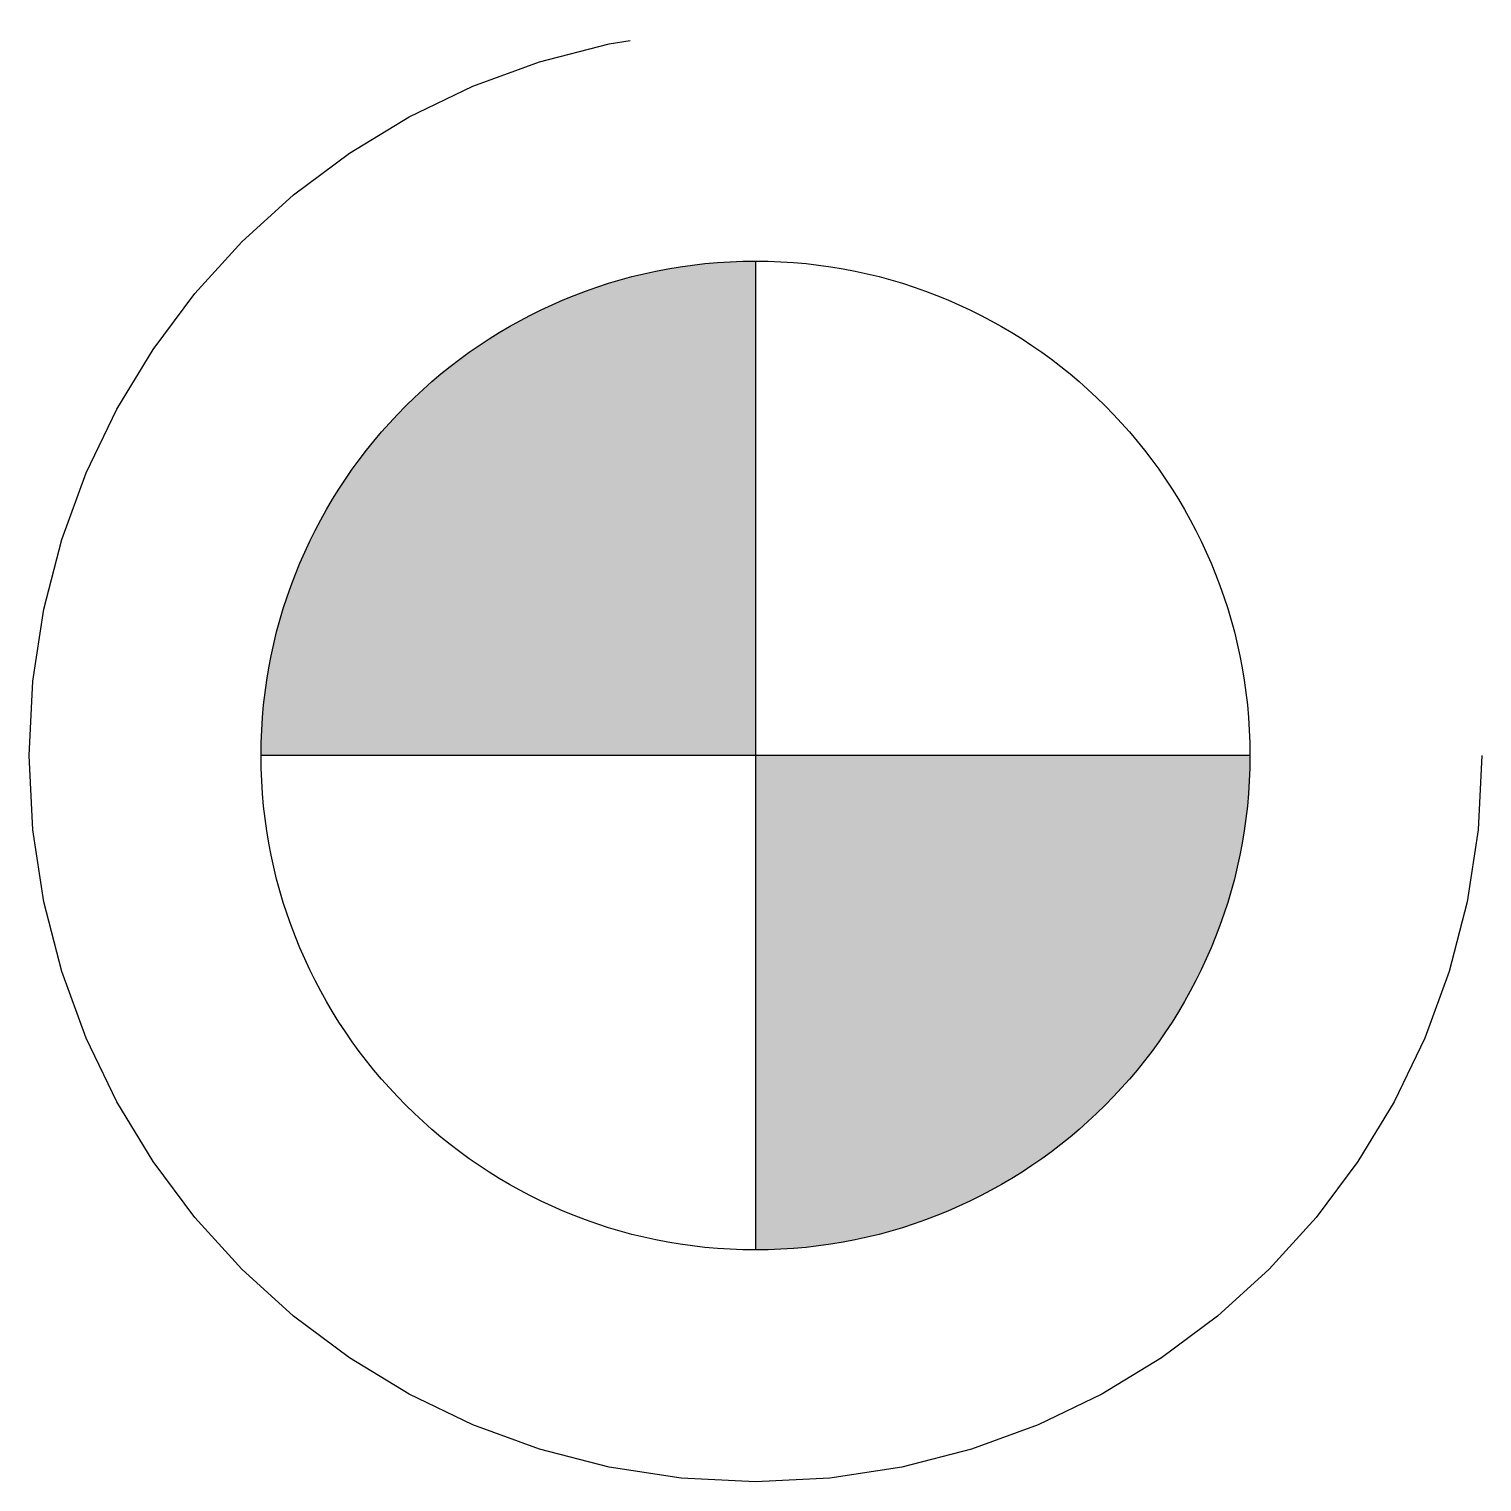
# Model space of a CAD drawing. Header units: millimetres. Extents: x -3108.72 to -3108.28, y 3723.909 to 3724.35.
import ezdxf

# ---------------------------------------------------------------- set-up
doc = ezdxf.new("R2010")
doc.units = ezdxf.units.MM
doc.header["$LTSCALE"] = 10
doc.linetypes.add('HIDDEN', pattern=[0.375, 0.25, -0.125])
doc.layers.add('Ele_tomadas', color=2, linetype='Continuous')

msp = doc.modelspace()

# ---------------------------------------------------------------- hatches: boundary and pattern name
at = {"layer": 'Ele_tomadas'}
h = msp.add_hatch(color=1, dxfattribs=at)
h.paths.add_polyline_path([(-3108.50002, 3724.27962, 0.414214), (-3108.65002, 3724.12962), (-3108.50002, 3724.12962)])
h.paths.add_polyline_path([(-3108.50002, 3724.12962), (-3108.50002, 3723.97962, 0.414214), (-3108.35002, 3724.12962)])

# ---------------------------------------------------------------- linework, layer by layer
at = {"layer": 'Ele_tomadas', "color": 1}
for p, q in [((-3108.50002, 3724.27962), (-3108.50002, 3723.97962)), ((-3108.35002, 3724.12962), (-3108.65002, 3724.12962))]:
    msp.add_line(p, q, dxfattribs=at)
at = {"layer": 'Ele_tomadas', "color": 1, "linetype": 'HIDDEN', "ltscale": 0.4}
msp.add_circle((-3108.50002, 3724.12962), 0.22038, dxfattribs=at)
at = {"layer": 'Ele_tomadas', "color": 3, "linetype": 'Continuous'}
msp.add_circle((-3108.50002, 3724.12962), 0.15, dxfattribs=at)

doc.saveas('drawing.dxf')
